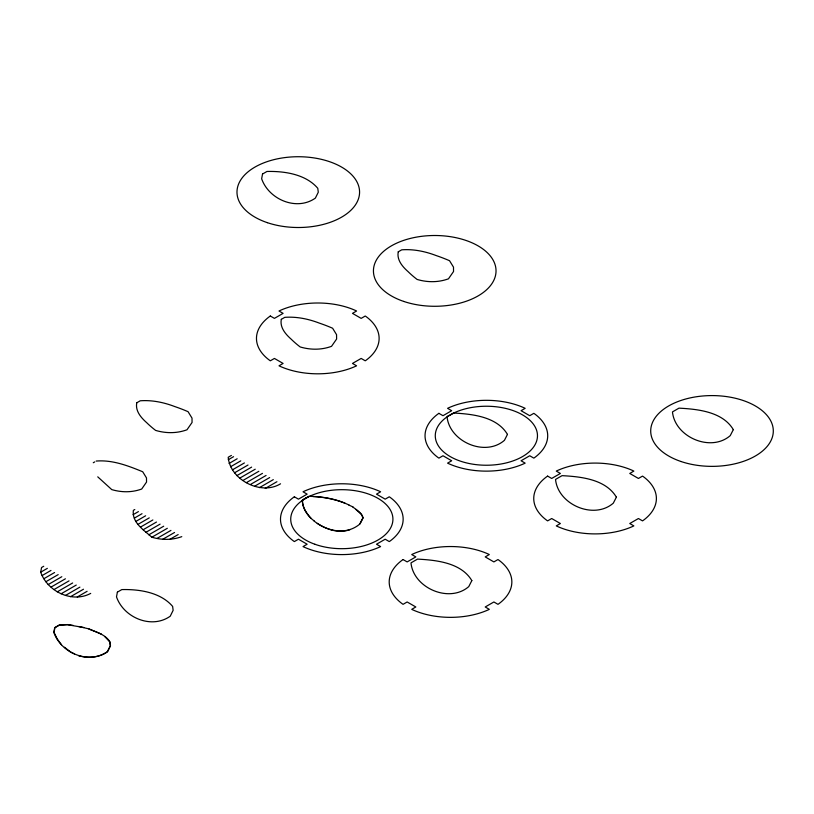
<?xml version="1.0" encoding="UTF-8"?>
<svg xmlns="http://www.w3.org/2000/svg" width="814" height="814" viewBox="0 0 814 814"><rect width="100%" height="100%" fill="white"/><g stroke="black" fill="none" stroke-linecap="round" stroke-linejoin="round"><path stroke-width="1.22" d="M181.776 536.65C172.019 540.211 161.721 540.13 151.852 537.23C143.854 530.026 131.827 522.68 133.354 510.358L134.798 509.523M90.71 593.396C72.131 603.418 47.466 591.483 40.7 572.201L41.565 567.521L43.732 566.269M359.89 523.778L362.922 517.846L361.477 514.509L355.84 509.422M93.274 462.739L94.719 461.904M231.39 455.433L228.195 457.275C230.281 480.016 261.162 495.777 280.535 483.801M133.069 514.702L138.411 511.609M228.276 459.727L233.557 456.685M40.7 572.201L47.344 568.355M134.361 518.121L142.023 513.695M229.08 463.441L237.169 458.77M42.145 575.539L50.967 570.441M135.663 521.54L145.645 515.781M230.525 466.778L240.781 460.856M43.854 578.723L54.579 572.527M137.831 524.46L149.257 517.867M232.397 469.861L244.393 462.942M45.828 581.756L58.191 574.613M140.578 527.045L152.869 519.953M234.493 472.832L248.016 465.028M48.148 584.594L61.803 576.709M143.183 529.721L156.481 522.039M236.884 475.62L251.628 467.114M51.109 587.057L65.415 578.795M145.93 532.305L160.093 524.124M239.916 478.042L255.24 469.2M53.999 589.56L69.027 580.881M148.82 534.808L163.706 526.21M243.101 480.382L258.852 471.286M57.255 591.849L72.65 582.966M151.852 537.23L167.318 528.306M246.418 482.631L262.464 473.372M61.152 593.772L76.262 585.052M157.204 538.319L170.94 530.392M250.61 484.391L266.076 475.457M65.415 595.482L79.874 587.138M162.525 539.417L174.552 532.478M254.731 486.182L269.688 477.543M70.553 596.693L83.486 589.224M169.709 539.438L178.164 534.564M259.432 487.637L273.311 479.629M77.269 596.988L87.098 591.31M265.211 488.471L276.923 481.715M308.872 496.479L302.493 500.162C302.289 507.285 306.695 513.41 311.182 518.518M349.878 529.721C338.634 533.658 326.729 529.568 317.236 523.351M96.164 461.07C112.454 459.707 127.93 465.71 142.704 471.754L146.489 477.91L146.54 482.061L141.697 489.031C131.939 492.592 121.632 492.511 111.772 489.611L97.751 476.841M313.125 496.53C325.458 497.212 337.82 499.725 349.033 504.995M73.179 625.417L67.359 624.572L59.157 625.081L54.721 627.645L53.836 632.376C60.948 653.113 88.746 664.743 107.387 651.648L110.277 645.807L109.768 641.92L104.711 636.497M83.974 627.543L67.348 624.694L59.249 625.193L54.914 627.696L54.05 632.366L57.194 638.898L61.488 644.759M78.653 626.505L88.909 628.886L101.526 634.157M78.663 655.758C88.248 658.455 99.369 657.702 107.57 651.709L110.48 645.817L109.971 641.9C105.454 634.411 96.357 632.183 88.807 628.988M344.983 503.154C333.577 498.453 321.092 496.428 308.791 496.357L302.289 500.122C302.35 508.424 307.621 516.229 314.214 520.94M348.901 505.087L352.961 506.919M74.501 653.937L70.594 652.024L64.459 647.222M314.051 521.011C327.004 531.359 346.357 535.653 360.073 523.84L363.136 517.857C361.762 512.667 356.756 510.052 352.808 507M136.762 402.798C135.134 410.948 141.056 417.704 146.724 422.71A138.583 80.016 0 0 0 155.637 430.413C165.964 433.455 176.76 433.506 186.976 429.792L192.063 422.476L192.012 418.111L188.065 411.691A138.583 80.016 0 0 0 174.715 406.542C163.746 402.35 152.015 399.928 140.222 400.793L136.762 402.798M281.308 319.342C279.68 327.493 285.602 334.249 291.27 339.255A138.583 80.016 0 0 0 300.183 346.957C310.51 350 321.306 350.061 331.522 346.337L336.609 339.031L336.558 334.666L332.611 328.235A138.583 80.016 0 0 0 319.261 323.087C308.292 318.895 296.561 316.483 284.768 317.348L281.308 319.342M398.25 251.831C396.622 259.981 402.533 266.738 408.201 271.744A138.583 80.016 0 0 0 417.114 279.446C427.452 282.489 438.247 282.539 448.463 278.826L453.54 271.51L453.5 267.145L449.552 260.724A138.583 80.016 0 0 0 436.202 255.576C425.223 251.384 413.492 248.962 401.709 249.827L398.25 251.831M117.379 592.154L116.504 596.886C123.677 617.643 151.526 629.476 170.228 616.218L173.138 610.327L172.629 606.41C160.663 592.338 139.357 589.133 121.815 589.59L117.379 592.154M262.525 174.033L261.65 178.775C268.824 199.522 296.672 211.355 315.374 198.107L318.294 192.206L317.775 188.288C305.81 174.227 284.503 171.021 266.961 171.469L262.525 174.033M507.468 434.401L504.436 440.323C485.042 457.203 449.491 441.636 447.039 416.717L453.418 413.024C472.354 414.021 496.866 416.626 507.468 434.401M471.835 580.606L468.772 586.599C449.267 603.581 413.41 587.993 410.989 562.871L417.49 559.116C436.528 560.103 461.192 562.718 471.835 580.606M616.381 497.161L613.318 503.144C593.813 520.136 557.956 504.538 555.535 479.426L562.036 475.661C581.074 476.648 605.738 479.263 616.381 497.161M733.322 429.639L730.25 435.632C710.754 452.615 674.898 437.026 672.466 411.904L678.978 408.15C698.005 409.137 722.679 411.752 733.322 429.639M270.329 316.015L269.342 316.707A61.325 35.409 0 0 0 269.342 360.114L270.329 360.806L274.43 358.435L283.099 363.441L279.009 365.812L280.209 366.381A61.325 35.409 0 0 0 355.382 366.381L356.583 365.812L352.482 363.441L361.162 358.435L365.252 360.806L366.249 360.114A61.325 35.409 0 0 0 366.249 316.707L365.252 316.015L361.162 318.376L352.482 313.37L356.583 311.009L355.382 310.429A61.325 35.409 0 0 0 280.209 310.429L279.009 311.009L283.099 313.37L274.43 318.376L270.329 316.015M294.363 496.794L293.366 497.486A61.325 35.409 0 0 0 293.366 540.883L294.363 541.585L298.453 539.214L307.132 544.22L303.032 546.591L304.233 547.161A61.325 35.409 0 0 0 379.405 547.161L380.616 546.591L376.516 544.22L385.185 539.214L389.285 541.585L390.282 540.883A61.325 35.409 0 0 0 390.282 497.486L389.285 496.794L385.185 499.155L376.516 494.149L380.616 491.788L379.405 491.208A61.325 35.409 0 0 0 304.233 491.208L303.032 491.788L307.132 494.149L298.453 499.155L294.363 496.794M438.909 413.339L437.912 414.031A61.325 35.409 0 0 0 437.912 457.437L438.909 458.129L442.999 455.759L451.678 460.765L447.578 463.135L448.779 463.705A61.325 35.409 0 0 0 523.951 463.705L525.162 463.135L521.062 460.765L529.731 455.759L533.831 458.129L534.829 457.437A61.325 35.409 0 0 0 534.829 414.031L533.831 413.339L529.731 415.7L521.062 410.694L525.162 408.333L523.951 407.753A61.325 35.409 0 0 0 448.779 407.753L447.578 408.333L451.678 410.694L442.999 415.7L438.909 413.339M448.036 416.219L445.991 417.653A51.109 29.508 0 0 0 475.223 464.529A51.109 29.508 0 0 0 536.243 429.293A51.109 29.508 0 0 0 455.046 412.423L448.036 416.219M403.062 559.544L402.065 560.246A61.325 35.409 0 0 0 402.065 603.642L403.062 604.334L407.153 601.973L415.832 606.979L411.731 609.34L412.932 609.92A61.325 35.409 0 0 0 488.105 609.92L489.306 609.34L485.215 606.979L493.884 601.973L497.985 604.334L498.982 603.642A61.325 35.409 0 0 0 498.982 560.246L497.985 559.544L493.884 561.914L485.215 556.908L489.306 554.538L488.105 553.968A61.325 35.409 0 0 0 412.932 553.968L411.731 554.538L415.832 556.908L407.153 561.914L403.062 559.544M547.608 476.098L546.611 476.79A61.325 35.409 0 0 0 546.611 520.187L547.608 520.889L551.699 518.518L560.378 523.524L556.277 525.895L557.478 526.465A61.325 35.409 0 0 0 632.651 526.465L633.852 525.895L629.761 523.524L638.43 518.518L642.531 520.889L643.528 520.187A61.325 35.409 0 0 0 643.528 476.79L642.531 476.098L638.43 478.459L629.761 473.453L633.852 471.092L632.651 470.512A61.325 35.409 0 0 0 557.478 470.512L556.277 471.092L560.378 473.453L551.699 478.459L547.608 476.098M403.764 301.434A61.294 35.389 0 0 0 496.031 271.103A61.294 35.389 0 0 0 404.405 240.14A61.294 35.389 0 0 0 403.764 301.434M314.896 544.261A51.109 29.508 0 0 0 392.897 520.115A51.109 29.508 0 0 0 317.674 493.182A51.109 29.508 0 0 0 314.896 544.261M681.043 461.518A61.294 35.389 0 0 0 773.3 431.186A61.294 35.389 0 0 0 681.674 400.223A61.294 35.389 0 0 0 681.043 461.518M267.318 222.66A61.294 35.389 0 0 0 359.574 192.328A61.294 35.389 0 0 0 267.948 161.365A61.294 35.389 0 0 0 267.318 222.66"/></g></svg>
